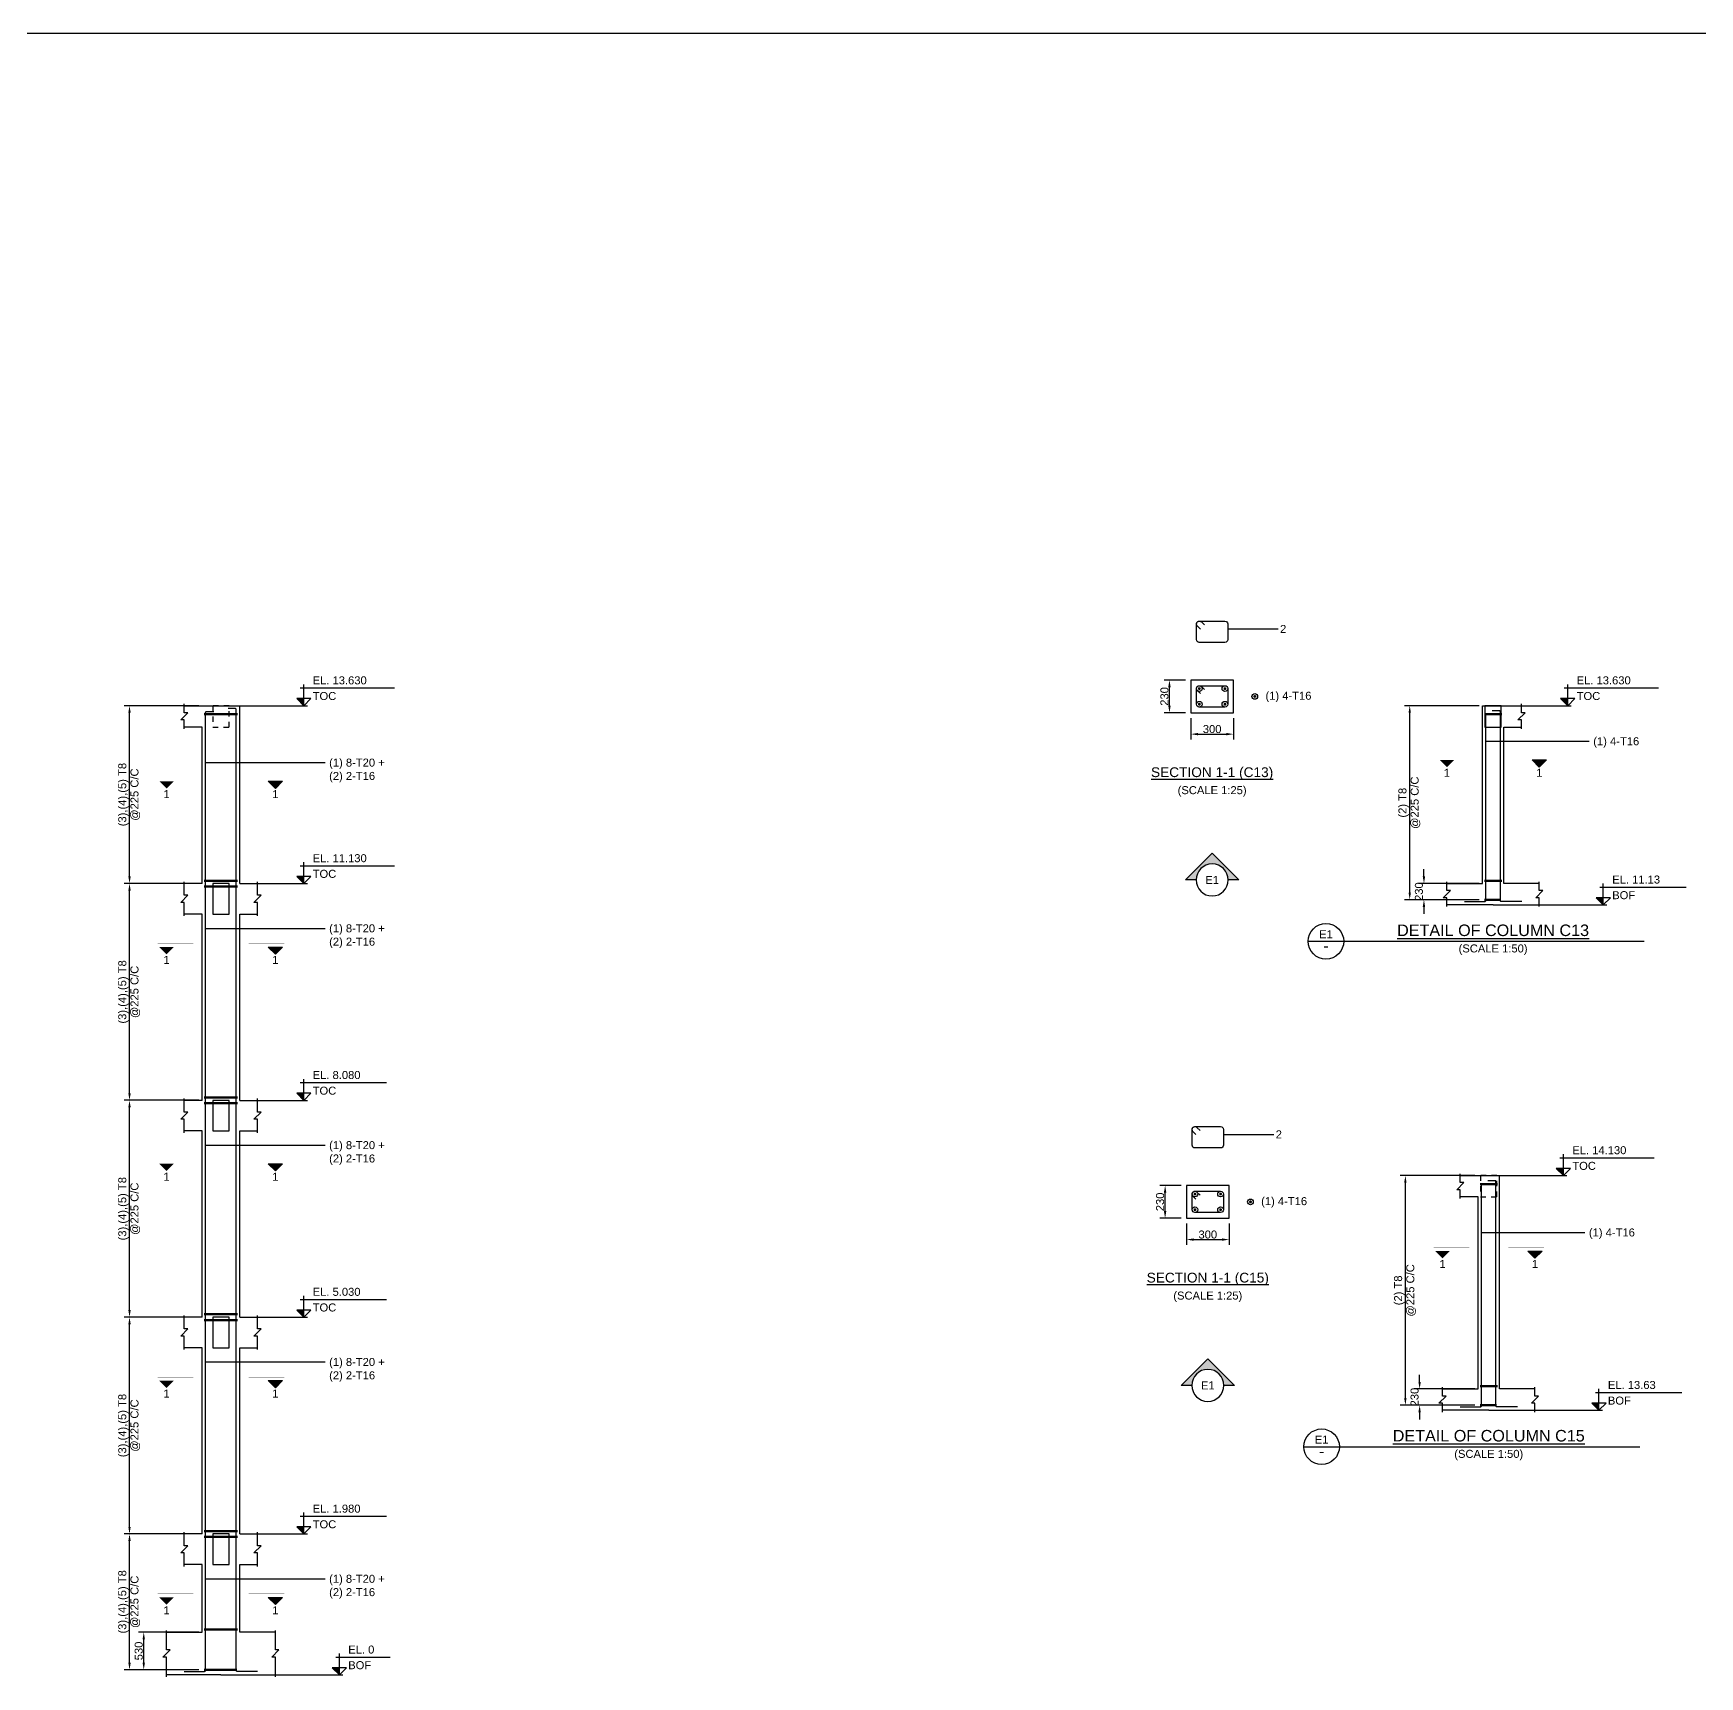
# Model space of a CAD drawing. Header units: inches. Extents: x -816171 to 9366335, y -450961 to 689132.
# Drawn here: x -282014 to -235158, y 94124 to 140328 of the extents above; entities that cross this region are included whole.
import ezdxf
from ezdxf.enums import TextEntityAlignment as Align

# ---------------------------------------------------------------- set-up
doc = ezdxf.new("R2010")
doc.units = ezdxf.units.IN
doc.header["$MEASUREMENT"] = 0
doc.linetypes.add('SCHidden', pattern=[1000, 500, -500])
for name, color, linetype in [('colSectionMarkLayer', 5, 'Continuous'), ('Concrete Line', 2, 'Continuous'), ('Dim', 31, 'Continuous'), ('Hatch', 25, 'Continuous'), ('Labels', 4, 'Continuous'), ('Link', 225, 'Continuous'), ('Reinforcement', 130, 'Continuous'), ('Text', 31, 'Continuous'), ('Text_Scale', 31, 'Continuous')]:
    doc.layers.add(name, color=color, linetype=linetype)
doc.styles.add('SC-BBS1', font='SansSerif')
doc.styles.add('SC-COL2', font='SansSerif')
doc.styles.get("Standard").update_dxf_attribs({"font": 'txt.shx'})
doc.dimstyles.new('ColumnSch', dxfattribs={"dimtxt": 225, "dimasz": 200, "dimexe": 150, "dimexo": 150, "dimgap": 25, "dimtad": 1, "dimtoh": 1, "dimdec": 4, "dimzin": 0, "dimdsep": 46, "dimtxsty": 'SC-COL2', "dimcen": 0.09, "dimclrd": 8, "dimclre": 8, "dimclrt": 31, "dimadec": 0, "dimazin": 0, "dimtfac": 1, "dimtdec": 0, "dimtix": 1, "dimtofl": 0, "dimtmove": 0, "dimatfit": 3, "dimfxl": 1, "dimtolj": 1, "dimtzin": 0, "dimarcsym": 0})
doc.dimstyles.get("Standard").update_dxf_attribs({"dimtxt": 0.18, "dimasz": 0.18, "dimexe": 0.18, "dimexo": 0.0625, "dimgap": 0.09, "dimtad": 0, "dimtih": 1, "dimtoh": 1, "dimdec": 4, "dimzin": 0, "dimdsep": 46, "dimtxsty": 'Standard', "dimcen": 0.09, "dimadec": 0, "dimazin": 0, "dimtfac": 1, "dimtdec": 4, "dimtofl": 0, "dimtmove": 0, "dimatfit": 3, "dimfxl": 1, "dimtolj": 1, "dimtzin": 0, "dimarcsym": 0})

# ---------------------------------------------------------------- blocks, each defined once
blk = doc.blocks.new('*D449')
at = {"layer": 'DEFPOINTS', "color": 0, "transparency": 16777216}
for p in [(-279309, 98136), (-277209, 98136), (-277209, 94318)]:
    blk.add_point(p, dxfattribs=at)
at = {"layer": 'Dim', "color": 8, "lineweight": -2, "transparency": 16777216}
for p, q in [((-277359, 98136), (-279459, 98136)), ((-279309, 94518), (-279309, 97936)), ((-277359, 94318), (-279459, 94318))]:
    blk.add_line(p, q, dxfattribs=at)
at = {"layer": 'Dim', "color": 8, "transparency": 16777216}
for points in [[(-279342, 97936), (-279275, 97936), (-279309, 98136)], [(-279342, 94518), (-279275, 94518), (-279309, 94318)]]:
    blk.add_solid(points, dxfattribs=at)
at = {"layer": 'Dim', "color": 31, "lineweight": 50, "transparency": 16777216, "char_height": 225, "attachment_point": 5, "rotation": 90, "style": 'SC-COL2'}
for s, insert in [('\\A1;(3),(4),(5) T8', (-279479, 96227)), ('\\A1;@225 C/C', (-279147, 96227))]:
    blk.add_mtext(s, dxfattribs=dict(at, insert=insert))
blk = doc.blocks.new('*D450')
at = {"layer": 'DEFPOINTS', "color": 0, "transparency": 16777216}
for p in [(-278909, 95374), (-277209, 95374), (-277209, 94318)]:
    blk.add_point(p, dxfattribs=at)
at = {"layer": 'Dim', "color": 8, "lineweight": -2, "transparency": 16777216}
for p, q in [((-277359, 95374), (-279059, 95374)), ((-278909, 94518), (-278909, 95174)), ((-277359, 94318), (-279059, 94318))]:
    blk.add_line(p, q, dxfattribs=at)
at = {"layer": 'Dim', "color": 8, "transparency": 16777216}
for points in [[(-278942, 95174), (-278875, 95174), (-278909, 95374)], [(-278942, 94518), (-278875, 94518), (-278909, 94318)]]:
    blk.add_solid(points, dxfattribs=at)
at = {"layer": 'Dim', "color": 31, "lineweight": 50, "transparency": 16777216, "insert": (-279050, 94846), "char_height": 225, "attachment_point": 5, "rotation": 90, "style": 'SC-COL2'}
blk.add_mtext('\\A1;530', dxfattribs=at)
blk = doc.blocks.new('*D451')
at = {"layer": 'DEFPOINTS', "color": 0, "transparency": 16777216}
for p in [(-279309, 104232), (-277209, 104232), (-277209, 98136)]:
    blk.add_point(p, dxfattribs=at)
at = {"layer": 'Dim', "color": 8, "lineweight": -2, "transparency": 16777216}
for p, q in [((-277359, 104232), (-279459, 104232)), ((-279309, 98336), (-279309, 104032)), ((-277359, 98136), (-279459, 98136))]:
    blk.add_line(p, q, dxfattribs=at)
at = {"layer": 'Dim', "color": 8, "transparency": 16777216}
for points in [[(-279342, 104032), (-279275, 104032), (-279309, 104232)], [(-279342, 98336), (-279275, 98336), (-279309, 98136)]]:
    blk.add_solid(points, dxfattribs=at)
at = {"layer": 'Dim', "color": 31, "lineweight": 50, "transparency": 16777216, "char_height": 225, "attachment_point": 5, "rotation": 90, "style": 'SC-COL2'}
for s, insert in [('\\A1;(3),(4),(5) T8', (-279479, 101184)), ('\\A1;@225 C/C', (-279147, 101184))]:
    blk.add_mtext(s, dxfattribs=dict(at, insert=insert))
blk = doc.blocks.new('*D452')
at = {"layer": 'DEFPOINTS', "color": 0, "transparency": 16777216}
for p in [(-279309, 110328), (-277209, 110328), (-277209, 104232)]:
    blk.add_point(p, dxfattribs=at)
at = {"layer": 'Dim', "color": 8, "lineweight": -2, "transparency": 16777216}
for p, q in [((-277359, 110328), (-279459, 110328)), ((-279309, 104432), (-279309, 110128)), ((-277359, 104232), (-279459, 104232))]:
    blk.add_line(p, q, dxfattribs=at)
at = {"layer": 'Dim', "color": 8, "transparency": 16777216}
for points in [[(-279342, 110128), (-279275, 110128), (-279309, 110328)], [(-279342, 104432), (-279275, 104432), (-279309, 104232)]]:
    blk.add_solid(points, dxfattribs=at)
at = {"layer": 'Dim', "color": 31, "lineweight": 50, "transparency": 16777216, "char_height": 225, "attachment_point": 5, "rotation": 90, "style": 'SC-COL2'}
for s, insert in [('\\A1;(3),(4),(5) T8', (-279479, 107280)), ('\\A1;@225 C/C', (-279147, 107280))]:
    blk.add_mtext(s, dxfattribs=dict(at, insert=insert))
blk = doc.blocks.new('*D453')
at = {"layer": 'DEFPOINTS', "color": 0, "transparency": 16777216}
for p in [(-279309, 116424), (-277209, 116424), (-277209, 110328)]:
    blk.add_point(p, dxfattribs=at)
at = {"layer": 'Dim', "color": 8, "lineweight": -2, "transparency": 16777216}
for p, q in [((-277359, 116424), (-279459, 116424)), ((-279309, 110528), (-279309, 116224)), ((-277359, 110328), (-279459, 110328))]:
    blk.add_line(p, q, dxfattribs=at)
at = {"layer": 'Dim', "color": 8, "transparency": 16777216}
for points in [[(-279342, 116224), (-279275, 116224), (-279309, 116424)], [(-279342, 110528), (-279275, 110528), (-279309, 110328)]]:
    blk.add_solid(points, dxfattribs=at)
at = {"layer": 'Dim', "color": 31, "lineweight": 50, "transparency": 16777216, "char_height": 225, "attachment_point": 5, "rotation": 90, "style": 'SC-COL2'}
for s, insert in [('\\A1;(3),(4),(5) T8', (-279479, 113376)), ('\\A1;@225 C/C', (-279147, 113376))]:
    blk.add_mtext(s, dxfattribs=dict(at, insert=insert))
blk = doc.blocks.new('*D454')
at = {"layer": 'DEFPOINTS', "color": 0, "transparency": 16777216}
for p in [(-279309, 121424), (-277209, 121424), (-277209, 116424)]:
    blk.add_point(p, dxfattribs=at)
at = {"layer": 'Dim', "color": 8, "lineweight": -2, "transparency": 16777216}
for p, q in [((-277359, 121424), (-279459, 121424)), ((-279309, 116624), (-279309, 121224)), ((-277359, 116424), (-279459, 116424))]:
    blk.add_line(p, q, dxfattribs=at)
at = {"layer": 'Dim', "color": 8, "transparency": 16777216}
for points in [[(-279342, 121224), (-279275, 121224), (-279309, 121424)], [(-279342, 116624), (-279275, 116624), (-279309, 116424)]]:
    blk.add_solid(points, dxfattribs=at)
at = {"layer": 'Dim', "color": 31, "lineweight": 50, "transparency": 16777216, "char_height": 225, "attachment_point": 5, "rotation": 90, "style": 'SC-COL2'}
for s, insert in [('\\A1;(3),(4),(5) T8', (-279479, 118924)), ('\\A1;@225 C/C', (-279147, 118924))]:
    blk.add_mtext(s, dxfattribs=dict(at, insert=insert))
blk = doc.blocks.new('*D426')
at = {"layer": 'DEFPOINTS', "color": 0, "transparency": 16777216}
for p in [(-243311, 121424), (-241211, 121424), (-241211, 115968)]:
    blk.add_point(p, dxfattribs=at)
at = {"layer": 'Dim', "color": 8, "lineweight": -2, "transparency": 16777216}
for p, q in [((-241361, 121424), (-243461, 121424)), ((-243311, 116168), (-243311, 121224)), ((-241361, 115968), (-243461, 115968))]:
    blk.add_line(p, q, dxfattribs=at)
at = {"layer": 'Dim', "color": 8, "transparency": 16777216}
for points in [[(-243345, 121224), (-243278, 121224), (-243311, 121424)], [(-243345, 116168), (-243278, 116168), (-243311, 115968)]]:
    blk.add_solid(points, dxfattribs=at)
at = {"layer": 'Dim', "color": 31, "lineweight": 50, "transparency": 16777216, "char_height": 225, "attachment_point": 5, "rotation": 90, "style": 'SC-COL2'}
for s, insert in [('\\A1;(2) T8', (-243482, 118696)), ('\\A1;@225 C/C', (-243150, 118696))]:
    blk.add_mtext(s, dxfattribs=dict(at, insert=insert))
blk = doc.blocks.new('*D427')
at = {"layer": 'DEFPOINTS', "color": 0, "transparency": 16777216}
for p in [(-242911, 116424), (-241211, 116424), (-241211, 115968)]:
    blk.add_point(p, dxfattribs=at)
at = {"layer": 'Dim', "color": 8, "lineweight": -2, "transparency": 16777216}
for p, q in [((-242911, 116624), (-242911, 116824)), ((-241361, 116424), (-243061, 116424)), ((-241361, 115968), (-243061, 115968)), ((-242911, 115768), (-242911, 115568))]:
    blk.add_line(p, q, dxfattribs=at)
at = {"layer": 'Dim', "color": 8, "transparency": 16777216}
for points in [[(-242945, 116624), (-242878, 116624), (-242911, 116424)], [(-242945, 115768), (-242878, 115768), (-242911, 115968)]]:
    blk.add_solid(points, dxfattribs=at)
at = {"layer": 'Dim', "color": 31, "lineweight": 50, "transparency": 16777216, "insert": (-243052, 116196), "char_height": 225, "attachment_point": 5, "rotation": 90, "style": 'SC-COL2'}
blk.add_mtext('\\A1;230', dxfattribs=at)
blk = doc.blocks.new('*D428')
at = {"layer": 'DEFPOINTS', "color": 0, "transparency": 16777216}
for p in [(-249467, 121224), (-248267, 121224), (-248267, 120624)]:
    blk.add_point(p, dxfattribs=at)
at = {"layer": 'Dim', "color": 8, "lineweight": -2, "transparency": 16777216}
for p, q in [((-249467, 121074), (-249467, 120474)), ((-248267, 121074), (-248267, 120474)), ((-249267, 120624), (-248467, 120624))]:
    blk.add_line(p, q, dxfattribs=at)
at = {"layer": 'Dim', "color": 8, "transparency": 16777216}
for points in [[(-249267, 120657), (-249267, 120590), (-249467, 120624)], [(-248467, 120657), (-248467, 120590), (-248267, 120624)]]:
    blk.add_solid(points, dxfattribs=at)
at = {"layer": 'Dim', "color": 31, "transparency": 16777216, "insert": (-248867, 120765), "char_height": 225, "attachment_point": 5, "style": 'SC-COL2'}
blk.add_mtext('\\A1;300', dxfattribs=at)
blk = doc.blocks.new('*D429')
at = {"layer": 'DEFPOINTS', "color": 0, "transparency": 16777216}
for p in [(-250067, 122144), (-249467, 122144), (-249467, 121224)]:
    blk.add_point(p, dxfattribs=at)
at = {"layer": 'Dim', "color": 8, "lineweight": -2, "transparency": 16777216}
for p, q in [((-249617, 122144), (-250217, 122144)), ((-250067, 121424), (-250067, 121944)), ((-249617, 121224), (-250217, 121224))]:
    blk.add_line(p, q, dxfattribs=at)
at = {"layer": 'Dim', "color": 8, "transparency": 16777216}
for points in [[(-250101, 121944), (-250034, 121944), (-250067, 122144)], [(-250101, 121424), (-250034, 121424), (-250067, 121224)]]:
    blk.add_solid(points, dxfattribs=at)
at = {"layer": 'Dim', "color": 31, "transparency": 16777216, "insert": (-250208, 121684), "char_height": 225, "attachment_point": 5, "rotation": 90, "style": 'SC-COL2'}
blk.add_mtext('\\A1;230', dxfattribs=at)
blk = doc.blocks.new('*D434')
at = {"layer": 'DEFPOINTS', "color": 0, "transparency": 16777216}
for p in [(-243433, 108213), (-241333, 108213), (-241333, 101757)]:
    blk.add_point(p, dxfattribs=at)
at = {"layer": 'Dim', "color": 8, "lineweight": -2, "transparency": 16777216}
for p, q in [((-241483, 108213), (-243583, 108213)), ((-243433, 101957), (-243433, 108013)), ((-241483, 101757), (-243583, 101757))]:
    blk.add_line(p, q, dxfattribs=at)
at = {"layer": 'Dim', "color": 8, "transparency": 16777216}
for points in [[(-243467, 108013), (-243400, 108013), (-243433, 108213)], [(-243467, 101957), (-243400, 101957), (-243433, 101757)]]:
    blk.add_solid(points, dxfattribs=at)
at = {"layer": 'Dim', "color": 31, "lineweight": 50, "transparency": 16777216, "char_height": 225, "attachment_point": 5, "rotation": 90, "style": 'SC-COL2'}
for s, insert in [('\\A1;@225 C/C', (-243272, 104985)), ('\\A1;(2) T8', (-243604, 104985))]:
    blk.add_mtext(s, dxfattribs=dict(at, insert=insert))
blk = doc.blocks.new('*D435')
at = {"layer": 'DEFPOINTS', "color": 0, "transparency": 16777216}
for p in [(-243033, 102213), (-241333, 102213), (-241333, 101757)]:
    blk.add_point(p, dxfattribs=at)
at = {"layer": 'Dim', "color": 8, "lineweight": -2, "transparency": 16777216}
for p, q in [((-243033, 102413), (-243033, 102613)), ((-241483, 102213), (-243183, 102213)), ((-241483, 101757), (-243183, 101757)), ((-243033, 101557), (-243033, 101357))]:
    blk.add_line(p, q, dxfattribs=at)
at = {"layer": 'Dim', "color": 8, "transparency": 16777216}
for points in [[(-243067, 102413), (-243000, 102413), (-243033, 102213)], [(-243067, 101557), (-243000, 101557), (-243033, 101757)]]:
    blk.add_solid(points, dxfattribs=at)
at = {"layer": 'Dim', "color": 31, "lineweight": 50, "transparency": 16777216, "insert": (-243174, 101985), "char_height": 225, "attachment_point": 5, "rotation": 90, "style": 'SC-COL2'}
blk.add_mtext('\\A1;230', dxfattribs=at)
blk = doc.blocks.new('*D436')
at = {"layer": 'DEFPOINTS', "color": 0, "transparency": 16777216}
for p in [(-249589, 107013), (-248389, 107013), (-248389, 106413)]:
    blk.add_point(p, dxfattribs=at)
at = {"layer": 'Dim', "color": 8, "lineweight": -2, "transparency": 16777216}
for p, q in [((-249589, 106863), (-249589, 106263)), ((-248389, 106863), (-248389, 106263)), ((-249389, 106413), (-248589, 106413))]:
    blk.add_line(p, q, dxfattribs=at)
at = {"layer": 'Dim', "color": 8, "transparency": 16777216}
for points in [[(-249389, 106446), (-249389, 106380), (-249589, 106413)], [(-248589, 106446), (-248589, 106380), (-248389, 106413)]]:
    blk.add_solid(points, dxfattribs=at)
at = {"layer": 'Dim', "color": 31, "transparency": 16777216, "insert": (-248989, 106554), "char_height": 225, "attachment_point": 5, "style": 'SC-COL2'}
blk.add_mtext('\\A1;300', dxfattribs=at)
blk = doc.blocks.new('*D437')
at = {"layer": 'DEFPOINTS', "color": 0, "transparency": 16777216}
for p in [(-250189, 107933), (-249589, 107933), (-249589, 107013)]:
    blk.add_point(p, dxfattribs=at)
at = {"layer": 'Dim', "color": 8, "lineweight": -2, "transparency": 16777216}
for p, q in [((-249739, 107933), (-250339, 107933)), ((-250189, 107213), (-250189, 107733)), ((-249739, 107013), (-250339, 107013))]:
    blk.add_line(p, q, dxfattribs=at)
at = {"layer": 'Dim', "color": 8, "transparency": 16777216}
for points in [[(-250223, 107733), (-250156, 107733), (-250189, 107933)], [(-250223, 107213), (-250156, 107213), (-250189, 107013)]]:
    blk.add_solid(points, dxfattribs=at)
at = {"layer": 'Dim', "color": 31, "transparency": 16777216, "insert": (-250330, 107473), "char_height": 225, "attachment_point": 5, "rotation": 90, "style": 'SC-COL2'}
blk.add_mtext('\\A1;230', dxfattribs=at)

msp = doc.modelspace()

# ---------------------------------------------------------------- hatches: boundary and pattern name
at = {"layer": 'Hatch'}
for points in [[(-274408.6692, 121423.55004), (-274408.6692, 121623.55004), (-274608.6692, 121623.55004)], [(-238867.25633, 121423.55004), (-238867.25633, 121623.55004), (-239067.25633, 121623.55004)], [(-242467.25633, 119898.55004), (-242267.25633, 119698.55004), (-242067.25633, 119898.55004), (-242467.25633, 119898.55004)], [(-239467.25633, 119898.55004), (-239667.25633, 119698.55004), (-239867.25633, 119898.55004), (-239467.25633, 119898.55004)], [(-278468.6692, 119298.55004), (-278268.6692, 119098.55004), (-278068.6692, 119298.55004), (-278468.6692, 119298.55004)], [(-275008.6692, 119298.55004), (-275208.6692, 119098.55004), (-275408.6692, 119298.55004), (-275008.6692, 119298.55004)], [(-274408.6692, 116423.55004), (-274408.6692, 116623.55004), (-274608.6692, 116623.55004)], [(-237867.25633, 115823.55004), (-237867.25633, 116023.55004), (-238067.25633, 116023.55004)], [(-278468.6692, 114638.55004), (-278268.6692, 114438.55004), (-278068.6692, 114638.55004), (-278468.6692, 114638.55004)], [(-275008.6692, 114638.55004), (-275208.6692, 114438.55004), (-275408.6692, 114638.55004), (-275008.6692, 114638.55004)], [(-274408.6692, 110327.55004), (-274408.6692, 110527.55004), (-274608.6692, 110527.55004)], [(-278468.6692, 108542.55004), (-278268.6692, 108342.55004), (-278068.6692, 108542.55004), (-278468.6692, 108542.55004)], [(-275008.6692, 108542.55004), (-275208.6692, 108342.55004), (-275408.6692, 108542.55004), (-275008.6692, 108542.55004)], [(-238989.37947, 108213.12817), (-238989.37947, 108413.12817), (-239189.37947, 108413.12817)], [(-242589.37947, 106088.12817), (-242389.37947, 105888.12817), (-242189.37947, 106088.12817), (-242589.37947, 106088.12817)], [(-239589.37947, 106088.12817), (-239789.37947, 105888.12817), (-239989.37947, 106088.12817), (-239589.37947, 106088.12817)], [(-274408.6692, 104231.55004), (-274408.6692, 104431.55004), (-274608.6692, 104431.55004)], [(-278468.6692, 102446.55004), (-278268.6692, 102246.55004), (-278068.6692, 102446.55004), (-278468.6692, 102446.55004)], [(-275008.6692, 102446.55004), (-275208.6692, 102246.55004), (-275408.6692, 102446.55004), (-275008.6692, 102446.55004)], [(-237989.37947, 101613.12817), (-237989.37947, 101813.12817), (-238189.37947, 101813.12817)], [(-274408.6692, 98135.55004), (-274408.6692, 98335.55004), (-274608.6692, 98335.55004)], [(-278468.6692, 96350.55004), (-278268.6692, 96150.55004), (-278068.6692, 96350.55004), (-278468.6692, 96350.55004)], [(-275008.6692, 96350.55004), (-275208.6692, 96150.55004), (-275408.6692, 96350.55004), (-275008.6692, 96350.55004)], [(-273408.6692, 94173.55004), (-273408.6692, 94373.55004), (-273608.6692, 94373.55004)]]:
    msp.add_hatch(color=256, dxfattribs=at).paths.add_polyline_path(points, flags=0)
h = msp.add_hatch(color=256, dxfattribs=at)
edge = h.paths.add_edge_path(flags=16)
edge.add_line((-249317.25633, 116523.55004), (-249617.25633, 116523.55004))
edge.add_line((-249617.25633, 116523.55004), (-248867.25633, 117273.55004))
edge.add_line((-248867.25633, 117273.55004), (-248117.25633, 116523.55004))
edge.add_line((-248117.25633, 116523.55004), (-248417.25633, 116523.55004))
edge.add_arc((-248867.25633, 116523.55004), 450, 0, 180)
h = msp.add_hatch(color=256, dxfattribs=at)
edge = h.paths.add_edge_path(flags=16)
edge.add_line((-249439.37947, 102313.12817), (-249739.37947, 102313.12817))
edge.add_line((-249739.37947, 102313.12817), (-248989.37947, 103063.12817))
edge.add_line((-248989.37947, 103063.12817), (-248239.37947, 102313.12817))
edge.add_line((-248239.37947, 102313.12817), (-248539.37947, 102313.12817))
edge.add_arc((-248989.37947, 102313.12817), 450, 0, 180)

# ---------------------------------------------------------------- linework, layer by layer
at = {"lineweight": 50}
for p, q in [((-277208.6692, 121183.55004), (-276268.6692, 121183.55004)), ((-241211.25633, 121183.55004), (-240723.25633, 121183.55004)), ((-277208.6692, 116503.55004), (-276268.6692, 116503.55004)), ((-277208.6692, 116343.55004), (-276268.6692, 116343.55004)), ((-241211.25633, 116503.55004), (-240723.25633, 116503.55004)), ((-241211.25633, 115967.55004), (-240747.25633, 115967.55004)), ((-277208.6692, 110407.55004), (-276268.6692, 110407.55004)), ((-277208.6692, 110247.55004), (-276268.6692, 110247.55004)), ((-241333.37947, 107973.12817), (-240845.37947, 107973.12817)), ((-277208.6692, 104311.55004), (-276268.6692, 104311.55004)), ((-277208.6692, 104151.55004), (-276268.6692, 104151.55004)), ((-241333.37947, 102293.12817), (-240845.37947, 102293.12817)), ((-241333.37947, 101757.12817), (-240869.37947, 101757.12817)), ((-277208.6692, 98215.55004), (-276268.6692, 98215.55004)), ((-277208.6692, 98055.55004), (-276268.6692, 98055.55004)), ((-277208.6692, 95453.55004), (-276268.6692, 95453.55004)), ((-277208.6692, 94317.55004), (-276288.6692, 94317.55004))]:
    msp.add_line(p, q, dxfattribs=at)
for points in [[(-352437.9355, 140327.57571), (-266927.7018, 140327.57571)], [(-266927.7018, 140327.57571), (-181417.4681, 140327.57571)]]:
    msp.add_lwpolyline(points)
at = {"layer": 'colSectionMarkLayer'}
for p, q in [((-274508.6692, 121923.55004), (-271858.6692, 121923.55004)), ((-274408.6692, 121423.55004), (-274408.6692, 122023.55004)), ((-238967.25633, 121923.55004), (-236317.25633, 121923.55004)), ((-238867.25633, 121423.55004), (-238867.25633, 122023.55004)), ((-276208.6692, 121423.55004), (-274308.6692, 121423.55004)), ((-240667.25633, 121423.55004), (-238767.25633, 121423.55004)), ((-274508.6692, 116923.55004), (-271858.6692, 116923.55004)), ((-274408.6692, 116423.55004), (-274408.6692, 117023.55004)), ((-276208.6692, 116423.55004), (-274308.6692, 116423.55004)), ((-237967.25633, 116323.55004), (-235542.25633, 116323.55004)), ((-237867.25633, 115823.55004), (-237867.25633, 116423.55004)), ((-239667.25633, 115823.55004), (-237767.25633, 115823.55004)), ((-246167.25633, 114798.55004), (-236717.25633, 114798.55004)), ((-274508.6692, 110827.55004), (-272083.6692, 110827.55004)), ((-274408.6692, 110327.55004), (-274408.6692, 110927.55004)), ((-276208.6692, 110327.55004), (-274308.6692, 110327.55004)), ((-239089.37947, 108713.12817), (-236439.37947, 108713.12817)), ((-238989.37947, 108213.12817), (-238989.37947, 108813.12817)), ((-240789.37947, 108213.12817), (-238889.37947, 108213.12817)), ((-274508.6692, 104731.55004), (-272083.6692, 104731.55004)), ((-274408.6692, 104231.55004), (-274408.6692, 104831.55004)), ((-276208.6692, 104231.55004), (-274308.6692, 104231.55004)), ((-237989.37947, 101613.12817), (-237989.37947, 102213.12817)), ((-238089.37947, 102113.12817), (-235664.37947, 102113.12817)), ((-239789.37947, 101613.12817), (-237889.37947, 101613.12817)), ((-246289.37947, 100588.12817), (-236839.37947, 100588.12817)), ((-274508.6692, 98635.55004), (-272083.6692, 98635.55004)), ((-274408.6692, 98135.55004), (-274408.6692, 98735.55004)), ((-276208.6692, 98135.55004), (-274308.6692, 98135.55004)), ((-273508.6692, 94673.55004), (-271983.6692, 94673.55004)), ((-273408.6692, 94173.55004), (-273408.6692, 94773.55004)), ((-275208.6692, 94173.55004), (-273308.6692, 94173.55004))]:
    msp.add_line(p, q, dxfattribs=at)
for points in [[(-274408.6692, 121423.55004), (-274208.6692, 121623.55004), (-274608.6692, 121623.55004)], [(-238867.25633, 121423.55004), (-238667.25633, 121623.55004), (-239067.25633, 121623.55004)], [(-274408.6692, 116423.55004), (-274208.6692, 116623.55004), (-274608.6692, 116623.55004)], [(-237867.25633, 115823.55004), (-237667.25633, 116023.55004), (-238067.25633, 116023.55004)], [(-274408.6692, 110327.55004), (-274208.6692, 110527.55004), (-274608.6692, 110527.55004)], [(-238989.37947, 108213.12817), (-238789.37947, 108413.12817), (-239189.37947, 108413.12817)], [(-274408.6692, 104231.55004), (-274208.6692, 104431.55004), (-274608.6692, 104431.55004)], [(-237989.37947, 101613.12817), (-237789.37947, 101813.12817), (-238189.37947, 101813.12817)], [(-274408.6692, 98135.55004), (-274208.6692, 98335.55004), (-274608.6692, 98335.55004)], [(-273408.6692, 94173.55004), (-273208.6692, 94373.55004), (-273608.6692, 94373.55004)]]:
    msp.add_lwpolyline(points, close=True, dxfattribs=at)
at = {"layer": 'colSectionMarkLayer', "const_width": 5}
for points in [[(-241517.25633, 119998.55004), (-242517.25633, 119998.55004)], [(-240417.25633, 119998.55004), (-239417.25633, 119998.55004)], [(-242467.25633, 119898.55004), (-242267.25633, 119698.55004), (-242067.25633, 119898.55004), (-242467.25633, 119898.55004)], [(-277518.6692, 119398.55004), (-278518.6692, 119398.55004)], [(-278468.6692, 119298.55004), (-278268.6692, 119098.55004), (-278068.6692, 119298.55004), (-278468.6692, 119298.55004)], [(-275958.6692, 119398.55004), (-274958.6692, 119398.55004)], [(-277518.6692, 114738.55004), (-278518.6692, 114738.55004)], [(-278468.6692, 114638.55004), (-278268.6692, 114438.55004), (-278068.6692, 114638.55004), (-278468.6692, 114638.55004)], [(-275958.6692, 114738.55004), (-274958.6692, 114738.55004)], [(-277518.6692, 108642.55004), (-278518.6692, 108642.55004)], [(-278468.6692, 108542.55004), (-278268.6692, 108342.55004), (-278068.6692, 108542.55004), (-278468.6692, 108542.55004)], [(-275958.6692, 108642.55004), (-274958.6692, 108642.55004)], [(-241639.37947, 106188.12817), (-242639.37947, 106188.12817)], [(-242589.37947, 106088.12817), (-242389.37947, 105888.12817), (-242189.37947, 106088.12817), (-242589.37947, 106088.12817)], [(-240539.37947, 106188.12817), (-239539.37947, 106188.12817)], [(-277518.6692, 102546.55004), (-278518.6692, 102546.55004)], [(-278468.6692, 102446.55004), (-278268.6692, 102246.55004), (-278068.6692, 102446.55004), (-278468.6692, 102446.55004)], [(-275958.6692, 102546.55004), (-274958.6692, 102546.55004)], [(-277518.6692, 96450.55004), (-278518.6692, 96450.55004)], [(-278468.6692, 96350.55004), (-278268.6692, 96150.55004), (-278068.6692, 96350.55004), (-278468.6692, 96350.55004)], [(-275958.6692, 96450.55004), (-274958.6692, 96450.55004)]]:
    msp.add_lwpolyline(points, dxfattribs=at)
at = {"layer": 'colSectionMarkLayer'}
for points in [[(-239467.25633, 119898.55004), (-239667.25633, 119698.55004), (-239867.25633, 119898.55004), (-239467.25633, 119898.55004)], [(-275008.6692, 119298.55004), (-275208.6692, 119098.55004), (-275408.6692, 119298.55004), (-275008.6692, 119298.55004)], [(-275008.6692, 114638.55004), (-275208.6692, 114438.55004), (-275408.6692, 114638.55004), (-275008.6692, 114638.55004)], [(-275008.6692, 108542.55004), (-275208.6692, 108342.55004), (-275408.6692, 108542.55004), (-275008.6692, 108542.55004)], [(-239589.37947, 106088.12817), (-239789.37947, 105888.12817), (-239989.37947, 106088.12817), (-239589.37947, 106088.12817)], [(-275008.6692, 102446.55004), (-275208.6692, 102246.55004), (-275408.6692, 102446.55004), (-275008.6692, 102446.55004)], [(-275008.6692, 96350.55004), (-275208.6692, 96150.55004), (-275408.6692, 96350.55004), (-275008.6692, 96350.55004)]]:
    msp.add_lwpolyline(points, dxfattribs=at)
for points in [[(-249317.25633, 116523.55004), (-249617.25633, 116523.55004), (-248867.25633, 117273.55004), (-248117.25633, 116523.55004), (-248417.25633, 116523.55004, 1), (-249317.25633, 116523.55004, 1), (-248417.25633, 116523.55004)], [(-249439.37947, 102313.12817), (-249739.37947, 102313.12817), (-248989.37947, 103063.12817), (-248239.37947, 102313.12817), (-248539.37947, 102313.12817, 1), (-249439.37947, 102313.12817, 1), (-248539.37947, 102313.12817)]]:
    msp.add_lwpolyline(points, format="xyb", dxfattribs=at)
for centre in [(-245667.25633, 114798.55004), (-245789.37947, 100588.12817)]:
    msp.add_circle(centre, 500, dxfattribs=at)
at = {"layer": 'Concrete Line'}
for p, q in [((-277768.6692, 121423.55004), (-276208.6692, 121423.55004)), ((-276208.6692, 116423.55004), (-276208.6692, 121423.55004)), ((-241267.25633, 116423.55004), (-241267.25633, 121423.55004)), ((-241267.25633, 121423.55004), (-240167.25633, 121423.55004)), ((-277268.6692, 120823.55004), (-277768.6692, 120823.55004)), ((-277268.6692, 116423.55004), (-277268.6692, 120823.55004)), ((-240667.25633, 116423.55004), (-240667.25633, 120823.55004)), ((-240667.25633, 120823.55004), (-240167.25633, 120823.55004)), ((-277268.6692, 116423.55004), (-277768.6692, 116423.55004)), ((-277268.6692, 116423.55004), (-277268.6692, 116423.55004)), ((-277268.6692, 116423.55004), (-277268.6692, 116423.55004)), ((-276208.6692, 116423.55004), (-276208.6692, 116423.55004)), ((-276208.6692, 116423.55004), (-276208.6692, 116423.55004)), ((-276208.6692, 116423.55004), (-275708.6692, 116423.55004)), ((-242267.25633, 116423.55004), (-241267.25633, 116423.55004)), ((-239667.25633, 116423.55004), (-240667.25633, 116423.55004)), ((-239667.25633, 116423.55004), (-240667.25633, 116423.55004)), ((-240967.25633, 115823.55004), (-242267.25633, 115823.55004)), ((-240967.25633, 115823.55004), (-239667.25633, 115823.55004)), ((-277268.6692, 115563.55004), (-277768.6692, 115563.55004)), ((-277268.6692, 110327.55004), (-277268.6692, 115563.55004)), ((-276208.6692, 110327.55004), (-276208.6692, 115563.55004)), ((-276208.6692, 115563.55004), (-275708.6692, 115563.55004)), ((-277268.6692, 110327.55004), (-277768.6692, 110327.55004)), ((-277268.6692, 110327.55004), (-277268.6692, 110327.55004)), ((-277268.6692, 110327.55004), (-277268.6692, 110327.55004)), ((-276208.6692, 110327.55004), (-276208.6692, 110327.55004)), ((-276208.6692, 110327.55004), (-276208.6692, 110327.55004)), ((-276208.6692, 110327.55004), (-275708.6692, 110327.55004)), ((-277268.6692, 109467.55004), (-277768.6692, 109467.55004)), ((-277268.6692, 104231.55004), (-277268.6692, 109467.55004)), ((-276208.6692, 104231.55004), (-276208.6692, 109467.55004)), ((-276208.6692, 109467.55004), (-275708.6692, 109467.55004)), ((-241889.37947, 108213.12817), (-240789.37947, 108213.12817)), ((-240789.37947, 102213.12817), (-240789.37947, 108213.12817)), ((-241389.37947, 107613.12817), (-241889.37947, 107613.12817)), ((-241389.37947, 102213.12817), (-241389.37947, 107613.12817)), ((-277268.6692, 104231.55004), (-277768.6692, 104231.55004)), ((-277268.6692, 104231.55004), (-277268.6692, 104231.55004)), ((-277268.6692, 104231.55004), (-277268.6692, 104231.55004)), ((-276208.6692, 104231.55004), (-276208.6692, 104231.55004)), ((-276208.6692, 104231.55004), (-276208.6692, 104231.55004)), ((-276208.6692, 104231.55004), (-275708.6692, 104231.55004)), ((-277268.6692, 103371.55004), (-277768.6692, 103371.55004)), ((-277268.6692, 98135.55004), (-277268.6692, 103371.55004)), ((-276208.6692, 98135.55004), (-276208.6692, 103371.55004)), ((-276208.6692, 103371.55004), (-275708.6692, 103371.55004)), ((-242389.37947, 102213.12817), (-241389.37947, 102213.12817)), ((-239789.37947, 102213.12817), (-240789.37947, 102213.12817)), ((-239789.37947, 102213.12817), (-240789.37947, 102213.12817)), ((-241089.37947, 101613.12817), (-242389.37947, 101613.12817)), ((-241089.37947, 101613.12817), (-239789.37947, 101613.12817)), ((-277268.6692, 98135.55004), (-277768.6692, 98135.55004)), ((-277268.6692, 98135.55004), (-277268.6692, 98135.55004)), ((-277268.6692, 98135.55004), (-277268.6692, 98135.55004)), ((-276208.6692, 98135.55004), (-276208.6692, 98135.55004)), ((-276208.6692, 98135.55004), (-276208.6692, 98135.55004)), ((-276208.6692, 98135.55004), (-275708.6692, 98135.55004)), ((-277268.6692, 97275.55004), (-277768.6692, 97275.55004)), ((-277268.6692, 95373.55004), (-277268.6692, 97275.55004)), ((-276208.6692, 95373.55004), (-276208.6692, 97275.55004)), ((-276208.6692, 97275.55004), (-275708.6692, 97275.55004)), ((-278268.6692, 95373.55004), (-277268.6692, 95373.55004)), ((-275208.6692, 95373.55004), (-276208.6692, 95373.55004)), ((-275208.6692, 95373.55004), (-276208.6692, 95373.55004)), ((-276738.6692, 94173.55004), (-278268.6692, 94173.55004)), ((-276738.6692, 94173.55004), (-275208.6692, 94173.55004))]:
    msp.add_line(p, q, dxfattribs=at)
for points in [[(-249467.25633, 121223.55004), (-248267.25633, 121223.55004), (-248267.25633, 121223.55004), (-248267.25633, 122143.55004), (-248267.25633, 122143.55004), (-249467.25633, 122143.55004), (-249467.25633, 122143.55004), (-249467.25633, 121223.55004)], [(-241197.25633, 121423.55004), (-241197.25633, 120823.55004), (-240737.25633, 120823.55004), (-240737.25633, 121423.55004)], [(-276968.6692, 116423.55004), (-276968.6692, 115563.55004), (-276508.6692, 115563.55004), (-276508.6692, 116423.55004)], [(-276968.6692, 110327.55004), (-276968.6692, 109467.55004), (-276508.6692, 109467.55004), (-276508.6692, 110327.55004)], [(-249589.37947, 107013.12817), (-248389.37947, 107013.12817), (-248389.37947, 107013.12817), (-248389.37947, 107933.12817), (-248389.37947, 107933.12817), (-249589.37947, 107933.12817), (-249589.37947, 107933.12817), (-249589.37947, 107013.12817)], [(-276968.6692, 104231.55004), (-276968.6692, 103371.55004), (-276508.6692, 103371.55004), (-276508.6692, 104231.55004)], [(-276968.6692, 98135.55004), (-276968.6692, 97275.55004), (-276508.6692, 97275.55004), (-276508.6692, 98135.55004)]]:
    msp.add_lwpolyline(points, close=True, dxfattribs=at)
for points in [[(-277768.6692, 120773.55004), (-277768.6692, 121023.55004), (-277868.6692, 121023.55004), (-277668.6692, 121223.55004), (-277768.6692, 121223.55004), (-277768.6692, 121473.55004)], [(-240167.25633, 120773.55004), (-240167.25633, 121023.55004), (-240267.25633, 121023.55004), (-240067.25633, 121223.55004), (-240167.25633, 121223.55004), (-240167.25633, 121473.55004)], [(-277768.6692, 115513.55004), (-277768.6692, 115893.55004), (-277868.6692, 115893.55004), (-277668.6692, 116093.55004), (-277768.6692, 116093.55004), (-277768.6692, 116473.55004)], [(-275708.6692, 115513.55004), (-275708.6692, 115893.55004), (-275808.6692, 115893.55004), (-275608.6692, 116093.55004), (-275708.6692, 116093.55004), (-275708.6692, 116473.55004)], [(-242267.25633, 115773.55004), (-242267.25633, 116023.55004), (-242367.25633, 116023.55004), (-242167.25633, 116223.55004), (-242267.25633, 116223.55004), (-242267.25633, 116473.55004)], [(-239667.25633, 115773.55004), (-239667.25633, 116023.55004), (-239767.25633, 116023.55004), (-239567.25633, 116223.55004), (-239667.25633, 116223.55004), (-239667.25633, 116473.55004)], [(-277768.6692, 109417.55004), (-277768.6692, 109797.55004), (-277868.6692, 109797.55004), (-277668.6692, 109997.55004), (-277768.6692, 109997.55004), (-277768.6692, 110377.55004)], [(-275708.6692, 109417.55004), (-275708.6692, 109797.55004), (-275808.6692, 109797.55004), (-275608.6692, 109997.55004), (-275708.6692, 109997.55004), (-275708.6692, 110377.55004)], [(-241889.37947, 107563.12817), (-241889.37947, 107813.12817), (-241989.37947, 107813.12817), (-241789.37947, 108013.12817), (-241889.37947, 108013.12817), (-241889.37947, 108263.12817)], [(-277768.6692, 103321.55004), (-277768.6692, 103701.55004), (-277868.6692, 103701.55004), (-277668.6692, 103901.55004), (-277768.6692, 103901.55004), (-277768.6692, 104281.55004)], [(-275708.6692, 103321.55004), (-275708.6692, 103701.55004), (-275808.6692, 103701.55004), (-275608.6692, 103901.55004), (-275708.6692, 103901.55004), (-275708.6692, 104281.55004)], [(-242389.37947, 101563.12817), (-242389.37947, 101813.12817), (-242489.37947, 101813.12817), (-242289.37947, 102013.12817), (-242389.37947, 102013.12817), (-242389.37947, 102263.12817)], [(-239789.37947, 101563.12817), (-239789.37947, 101813.12817), (-239889.37947, 101813.12817), (-239689.37947, 102013.12817), (-239789.37947, 102013.12817), (-239789.37947, 102263.12817)], [(-277768.6692, 97225.55004), (-277768.6692, 97605.55004), (-277868.6692, 97605.55004), (-277668.6692, 97805.55004), (-277768.6692, 97805.55004), (-277768.6692, 98185.55004)], [(-275708.6692, 97225.55004), (-275708.6692, 97605.55004), (-275808.6692, 97605.55004), (-275608.6692, 97805.55004), (-275708.6692, 97805.55004), (-275708.6692, 98185.55004)], [(-278268.6692, 94123.55004), (-278268.6692, 94673.55004), (-278368.6692, 94673.55004), (-278168.6692, 94873.55004), (-278268.6692, 94873.55004), (-278268.6692, 95423.55004)], [(-275208.6692, 94123.55004), (-275208.6692, 94673.55004), (-275308.6692, 94673.55004), (-275108.6692, 94873.55004), (-275208.6692, 94873.55004), (-275208.6692, 95423.55004)]]:
    msp.add_lwpolyline(points, dxfattribs=at)
at = {"layer": 'Concrete Line', "linetype": 'SCHidden', "ltscale": 0.3}
for points in [[(-276968.6692, 121423.55004), (-276968.6692, 120823.55004), (-276508.6692, 120823.55004), (-276508.6692, 121423.55004)], [(-276968.6692, 116423.55004), (-276968.6692, 115563.55004), (-276508.6692, 115563.55004), (-276508.6692, 116423.55004)], [(-276968.6692, 110327.55004), (-276968.6692, 109467.55004), (-276508.6692, 109467.55004), (-276508.6692, 110327.55004)], [(-241319.37947, 108213.12817), (-241319.37947, 107613.12817), (-240859.37947, 107613.12817), (-240859.37947, 108213.12817)], [(-276968.6692, 104231.55004), (-276968.6692, 103371.55004), (-276508.6692, 103371.55004), (-276508.6692, 104231.55004)], [(-276968.6692, 98135.55004), (-276968.6692, 97275.55004), (-276508.6692, 97275.55004), (-276508.6692, 98135.55004)]]:
    msp.add_lwpolyline(points, close=True, dxfattribs=at)
at = {"layer": 'Link'}
for points in [[(-249198.97231, 123579.57032), (-249283.82497, 123664.42329, -0.6681779738), (-249227.25633, 123800.99173), (-248507.25633, 123800.99173, -0.4142135624), (-248427.25633, 123720.99173), (-248427.25633, 123280.99173, -0.4142135624), (-248507.25633, 123200.99173), (-249227.25633, 123200.99173, -0.4142135624), (-249307.25633, 123280.99173), (-249307.25633, 123720.99173, -0.6681793021), (-249170.68768, 123777.56017), (-249085.83502, 123692.7072)], [(-249198.97231, 121762.12863), (-249283.82497, 121846.9816, -0.6681779738), (-249227.25633, 121983.55004), (-248507.25633, 121983.55004, -0.4142135624), (-248427.25633, 121903.55004), (-248427.25633, 121463.55004, -0.4142135624), (-248507.25633, 121383.55004), (-249227.25633, 121383.55004, -0.4142135624), (-249307.25633, 121463.55004), (-249307.25633, 121903.55004, -0.6681793021), (-249170.68768, 121960.11848), (-249085.83502, 121875.26551)], [(-249321.09546, 109369.14845), (-249405.94812, 109454.00142, -0.6681779738), (-249349.37947, 109590.56985), (-248629.37947, 109590.56985, -0.4142135624), (-248549.37947, 109510.56985), (-248549.37947, 109070.56985, -0.4142135624), (-248629.37947, 108990.56985), (-249349.37947, 108990.56985, -0.4142135624), (-249429.37947, 109070.56985), (-249429.37947, 109510.56985, -0.6681793021), (-249292.81082, 109567.13829), (-249207.95816, 109482.28532)], [(-249321.09546, 107551.70676), (-249405.94812, 107636.55973, -0.6681779738), (-249349.37947, 107773.12817), (-248629.37947, 107773.12817, -0.4142135624), (-248549.37947, 107693.12817), (-248549.37947, 107253.12817, -0.4142135624), (-248629.37947, 107173.12817), (-249349.37947, 107173.12817, -0.4142135624), (-249429.37947, 107253.12817), (-249429.37947, 107693.12817, -0.6681793021), (-249292.81082, 107749.6966), (-249207.95816, 107664.84363)]]:
    msp.add_lwpolyline(points, format="xyb", dxfattribs=at)
at = {"layer": 'Reinforcement', "color": 130, "const_width": 40}
for points in [[(-249247.25633, 121903.55004, 1), (-249207.25633, 121903.55004, 1)], [(-248527.25633, 121903.55004, 1), (-248487.25633, 121903.55004, 1)], [(-249247.25633, 121463.55004, 1), (-249207.25633, 121463.55004, 1)], [(-248527.25633, 121463.55004, 1), (-248487.25633, 121463.55004, 1)], [(-247687.25633, 121683.55004, 1), (-247647.25633, 121683.55004, 1)], [(-249369.37947, 107693.12817, 1), (-249329.37947, 107693.12817, 1)], [(-248649.37947, 107693.12817, 1), (-248609.37947, 107693.12817, 1)], [(-247809.37947, 107473.12817, 1), (-247769.37947, 107473.12817, 1)], [(-249369.37947, 107253.12817, 1), (-249329.37947, 107253.12817, 1)], [(-248649.37947, 107253.12817, 1), (-248609.37947, 107253.12817, 1)]]:
    msp.add_lwpolyline(points, format="xyb", close=True, dxfattribs=at)
at = {"layer": 'Reinforcement', "lineweight": 25}
for points in [[(-277168.6692, 116463.55004), (-277168.6692, 118623.55004), (-277168.6692, 119163.55004), (-277168.6692, 121233.55004, -0.4142135624), (-277138.6692, 121263.55004), (-276938.6692, 121263.55004)], [(-276308.6692, 118623.55004), (-276308.6692, 120351.55004), (-276308.6692, 120891.55004), (-276308.6692, 121313.55004, 0.4142135624), (-276338.6692, 121343.55004), (-276538.6692, 121343.55004)], [(-241771.25633, 115919.55004), (-241201.25633, 115919.55004, 0.4142135624), (-241171.25633, 115949.55004), (-241171.25633, 121169.55004, -0.4142135624), (-241141.25633, 121199.55004), (-240941.25633, 121199.55004)], [(-240163.25633, 115919.55004), (-240733.25633, 115919.55004, -0.4142135624), (-240763.25633, 115949.55004), (-240763.25633, 121249.55004, 0.4142135624), (-240793.25633, 121279.55004), (-240993.25633, 121279.55004)], [(-241893.37947, 101709.12817), (-241323.37947, 101709.12817, 0.4142135624), (-241293.37947, 101739.12817), (-241293.37947, 107959.12817, -0.4142135624), (-241263.37947, 107989.12817), (-241063.37947, 107989.12817)], [(-240285.37947, 101709.12817), (-240855.37947, 101709.12817, -0.4142135624), (-240885.37947, 101739.12817), (-240885.37947, 108039.12817, 0.4142135624), (-240915.37947, 108069.12817), (-241115.37947, 108069.12817)], [(-275708.6692, 94273.55004), (-276278.6692, 94273.55004, -0.4142135624), (-276308.6692, 94303.55004), (-276308.6692, 102481.55004)], [(-277768.6692, 94273.55004), (-277198.6692, 94273.55004, 0.4142135624), (-277168.6692, 94303.55004), (-277168.6692, 100753.55004)]]:
    msp.add_lwpolyline(points, format="xyb", dxfattribs=at)
for points in [[(-276308.6692, 112945.55004), (-276308.6692, 114673.55004), (-276308.6692, 115213.55004), (-276308.6692, 120351.55004)], [(-277168.6692, 110785.55004), (-277168.6692, 112945.55004), (-277168.6692, 113485.55004), (-277168.6692, 118623.55004)], [(-276308.6692, 106849.55004), (-276308.6692, 108577.55004), (-276308.6692, 109117.55004), (-276308.6692, 114673.55004)], [(-277168.6692, 104689.55004), (-277168.6692, 106849.55004), (-277168.6692, 107389.55004), (-277168.6692, 112945.55004)], [(-276308.6692, 100753.55004), (-276308.6692, 102481.55004), (-276308.6692, 103021.55004), (-276308.6692, 108577.55004)], [(-277168.6692, 98593.55004), (-277168.6692, 100753.55004), (-277168.6692, 101293.55004), (-277168.6692, 106849.55004)]]:
    msp.add_lwpolyline(points, dxfattribs=at)
at = {"layer": 'Reinforcement', "color": 130}
for centre in [(-249227.25633, 121903.55004), (-248507.25633, 121903.55004), (-249227.25633, 121463.55004), (-248507.25633, 121463.55004), (-247667.25633, 121683.55004), (-249349.37947, 107693.12817), (-248629.37947, 107693.12817), (-249349.37947, 107253.12817), (-248629.37947, 107253.12817), (-247789.37947, 107473.12817)]:
    msp.add_circle(centre, 80, dxfattribs=at)

# ---------------------------------------------------------------- texts
at = {"layer": 'colSectionMarkLayer', "style": 'SC-BBS1'}
for p in [(-242267.25633, 119648.55004), (-239667.25633, 119648.55004), (-278268.6692, 119048.55004), (-275208.6692, 119048.55004), (-278268.6692, 114388.55004), (-275208.6692, 114388.55004), (-278268.6692, 108292.55004), (-275208.6692, 108292.55004), (-242389.37947, 105838.12817), (-239789.37947, 105838.12817), (-278268.6692, 102196.55004), (-275208.6692, 102196.55004), (-278268.6692, 96100.55004), (-275208.6692, 96100.55004)]:
    msp.add_text('1', height=225, dxfattribs=at).set_placement(p, align=Align.TOP_CENTER)
at = {"layer": 'Labels', "style": 'SC-BBS1'}
for s, height, p in [('%%uSECTION 1-1 (C13)', 275, (-248867.25633, 119333.55004)), ('%%uDETAIL OF COLUMN C13', 325, (-240967.25633, 114848.55004)), ('E1', 225, (-245667.25633, 114818.55004)), ('%%uSECTION 1-1 (C15)', 275, (-248989.37947, 105123.12817)), ('E1', 225, (-245789.37947, 100608.12817)), ('%%uDETAIL OF COLUMN C15', 325, (-241089.37947, 100638.12817))]:
    msp.add_text(s, height=height, dxfattribs=at).set_placement(p, align=Align.BOTTOM_CENTER)
for s, height, p in [('E1', 225, (-248867.25633, 116523.55004)), ('-', 325, (-245667.25633, 114673.55004)), ('E1', 225, (-248989.37947, 102313.12817)), ('-', 325, (-245789.37947, 100463.12817))]:
    msp.add_text(s, height=height, dxfattribs=at).set_placement(p, align=Align.MIDDLE_CENTER)
at = {"layer": 'Text', "style": 'SC-BBS1'}
for s, p in [('2', (-246957.25633, 123580.99173)), ('(1) 4-T16', (-247367.25633, 121703.55004)), ('2', (-247079.37947, 109370.56985)), ('(1) 4-T16', (-247489.37947, 107493.12817))]:
    msp.add_text(s, height=225, dxfattribs=at).set_placement(p, align=Align.MIDDLE_LEFT)
for s, p in [('EL. 13.630', (-274158.6692, 122023.55004)), ('EL. 13.630', (-238617.25633, 122023.55004)), ('TOC', (-274158.6692, 121583.55004)), ('TOC', (-238617.25633, 121583.55004)), ('EL. 11.130', (-274158.6692, 117023.55004)), ('TOC', (-274158.6692, 116583.55004)), ('EL. 11.13', (-237617.25633, 116423.55004)), ('BOF', (-237617.25633, 115983.55004)), ('EL. 8.080', (-274158.6692, 110927.55004)), ('TOC', (-274158.6692, 110487.55004)), ('EL. 14.130', (-238739.37947, 108813.12817)), ('TOC', (-238739.37947, 108373.12817)), ('EL. 5.030', (-274158.6692, 104831.55004)), ('TOC', (-274158.6692, 104391.55004)), ('EL. 13.63', (-237739.37947, 102213.12817)), ('BOF', (-237739.37947, 101773.12817)), ('EL. 1.980', (-274158.6692, 98735.55004)), ('TOC', (-274158.6692, 98295.55004)), ('EL. 0', (-273158.6692, 94773.55004)), ('BOF', (-273158.6692, 94333.55004))]:
    msp.add_text(s, height=225, dxfattribs=at).set_placement(p)
for p in [(-248867.25633, 118868.55004), (-248989.37947, 104658.12817)]:
    msp.add_text('(SCALE 1:25)', height=225, dxfattribs=at).set_placement(p, align=Align.BOTTOM_CENTER)
at = {"layer": 'Text', "char_height": 225, "attachment_point": 1, "style": 'SC-BBS1'}
for s, insert in [('(1) 4-T16', (-238150.75633, 120536.05004)), ('(1) 8-T20 + \\P(2) 2-T16', (-273696.1692, 119936.05004)), ('(1) 8-T20 + \\P(2) 2-T16', (-273696.1692, 115276.05004)), ('(1) 8-T20 + \\P(2) 2-T16', (-273696.1692, 109180.05004)), ('(1) 4-T16', (-238272.87947, 106725.62817)), ('(1) 8-T20 + \\P(2) 2-T16', (-273696.1692, 103084.05004)), ('(1) 8-T20 + \\P(2) 2-T16', (-273696.1692, 96988.05004))]:
    msp.add_mtext(s, dxfattribs=dict(at, insert=insert))
at = {"layer": 'Text_Scale', "style": 'SC-BBS1'}
for p in [(-240967.25633, 114418.55004), (-241089.37947, 100208.12817)]:
    msp.add_text('(SCALE 1:50)', height=225, dxfattribs=at).set_placement(p, align=Align.BOTTOM_CENTER)

# ---------------------------------------------------------------- dimensions: what is measured, and where the dimension line sits
at = {"layer": 'Dim'}
for p1, p2, distance, text, picture, middle in [((-249467.25633, 121223.55004), (-249467.25633, 122143.55004), 600, '230', '*D429', (-250208.30571, 121683.55004)), ((-249467.25633, 121223.55004), (-248267.25633, 121223.55004), -600, '300', '*D428', (-248867.25633, 120764.59943)), ((-249589.37947, 107013.12817), (-249589.37947, 107933.12817), 600, '230', '*D437', (-250330.42885, 107473.12817)), ((-249589.37947, 107013.12817), (-248389.37947, 107013.12817), -600, '300', '*D436', (-248989.37947, 106554.17755))]:
    dim = msp.add_aligned_dim(p1=p1, p2=p2, distance=distance, text=text, dimstyle='ColumnSch', override={"dimtofl": 1}, dxfattribs=at)
    dim.commit()
    dim.dimension.update_dxf_attribs({"geometry": picture, "text_midpoint": middle})
at = {"layer": 'Dim', "lineweight": 50}
for p1, p2, distance, text, picture, middle in [((-277208.6692, 116423.55004), (-277208.6692, 121423.55004), 2100, '(3),(4),(5) T8\\X@225 C/C', '*D454', (-279308.6692, 118923.55004)), ((-241211.25633, 115967.55004), (-241211.25633, 121423.55004), 2100, '(2) T8\\X@225 C/C', '*D426', (-243311.25633, 118695.55004)), ((-241211.25633, 115967.55004), (-241211.25633, 116423.55004), 1700, '230', '*D427', (-243052.30571, 116195.55004)), ((-277208.6692, 110327.55004), (-277208.6692, 116423.55004), 2100, '(3),(4),(5) T8\\X@225 C/C', '*D453', (-279308.6692, 113375.55004)), ((-277208.6692, 104231.55004), (-277208.6692, 110327.55004), 2100, '(3),(4),(5) T8\\X@225 C/C', '*D452', (-279308.6692, 107279.55004)), ((-241333.37947, 101757.12817), (-241333.37947, 108213.12817), 2100, '(2) T8\\X@225 C/C', '*D434', (-243433.37947, 104985.12817)), ((-277208.6692, 98135.55004), (-277208.6692, 104231.55004), 2100, '(3),(4),(5) T8\\X@225 C/C', '*D451', (-279308.6692, 101183.55004)), ((-241333.37947, 101757.12817), (-241333.37947, 102213.12817), 1700, '230', '*D435', (-243174.42885, 101985.12817)), ((-277208.6692, 94317.55004), (-277208.6692, 98135.55004), 2100, '(3),(4),(5) T8\\X@225 C/C', '*D449', (-279308.6692, 96226.55004)), ((-277208.6692, 94317.55004), (-277208.6692, 95373.55004), 1700, '530', '*D450', (-279049.71858, 94845.55004))]:
    dim = msp.add_aligned_dim(p1=p1, p2=p2, distance=distance, text=text, dimstyle='ColumnSch', dxfattribs=at)
    dim.commit()
    dim.dimension.update_dxf_attribs({"geometry": picture, "text_midpoint": middle})

# ---------------------------------------------------------------- leaders
at = {"layer": 'Dim', "color": 8}
for points in [[(-248427.25633, 123580.99173), (-247007.25633, 123580.99173)], [(-241171.25633, 120423.55004), (-238263.25633, 120423.55004)], [(-240763.25633, 120423.55004), (-238263.25633, 120423.55004)], [(-277168.6692, 119823.55004), (-273808.6692, 119823.55004)], [(-276308.6692, 119823.55004), (-273808.6692, 119823.55004)], [(-277168.6692, 115163.55004), (-273808.6692, 115163.55004)], [(-276308.6692, 115163.55004), (-273808.6692, 115163.55004)], [(-248549.37947, 109370.56985), (-247129.37947, 109370.56985)], [(-277168.6692, 109067.55004), (-273808.6692, 109067.55004)], [(-276308.6692, 109067.55004), (-273808.6692, 109067.55004)], [(-241293.37947, 106613.12817), (-238385.37947, 106613.12817)], [(-240885.37947, 106613.12817), (-238385.37947, 106613.12817)], [(-277168.6692, 102971.55004), (-273808.6692, 102971.55004)], [(-276308.6692, 102971.55004), (-273808.6692, 102971.55004)], [(-277168.6692, 96875.55004), (-273808.6692, 96875.55004)], [(-276308.6692, 96875.55004), (-273808.6692, 96875.55004)]]:
    msp.add_leader(points, dimstyle='Standard', dxfattribs=at)

doc.saveas('drawing.dxf')
